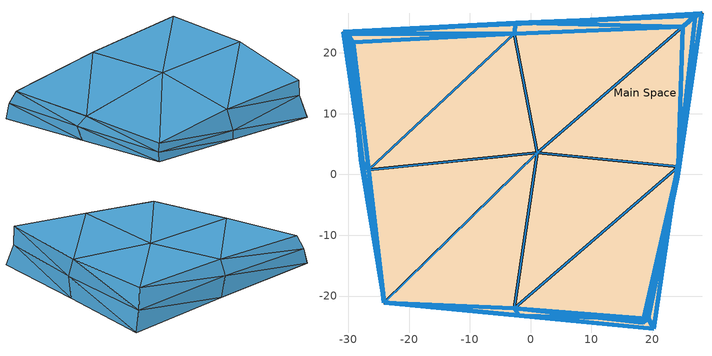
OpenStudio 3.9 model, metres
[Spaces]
Main Space
 floor ground (M16_300mm_heavyweight_concrete): -30.88,23.45 -5.18,-0.98 -27.54,1.27 z0; -5.18,-0.98 20.28,-25.36 -1.9,-23.18 z0; -27.54,1.27 -1.9,-23.18 -24.12,-21.03 z0; -5.18,-0.98 -1.9,-23.18 -27.54,1.27 z0; 28.18,26.48 24.05,0.38 -1.57,24.77 z0; 24.05,0.38 20.28,-25.36 -5.18,-0.98 z0; -1.57,24.77 -5.18,-0.98 -30.88,23.45 z0; 24.05,0.38 -5.18,-0.98 -1.57,24.77 z0
 wall outside (generic_window_frame): -24.13,-21.13,4.66 -26.66,0.73,6.01 -24.13,-21.01,2.37; -26.66,0.73,6.01 -29.22,21.76,6.87 -27.96,2.52,3.26; -24.13,-21.01,2.37 -27.96,2.52,3.26 -24.12,-21.03,0; -26.66,0.73,6.01 -27.96,2.52,3.26 -24.13,-21.01,2.37; 20.28,-25.36,0 -1.85,-23.27,2.33 -1.9,-23.18,0; -1.85,-23.27,2.33 -24.13,-21.13,4.66 -24.13,-21.01,2.37; -1.9,-23.18,0 -24.13,-21.01,2.37 -24.12,-21.03,0; -1.85,-23.27,2.33 -24.13,-21.01,2.37 -1.9,-23.18,0; -24.12,-21.03,0 -27.96,2.52,3.26 -27.54,1.27,0; -27.96,2.52,3.26 -29.22,21.76,6.87 -30.08,23.11,3.74; -27.54,1.27,0 -30.08,23.11,3.74 -30.88,23.45,0; -27.96,2.52,3.26 -30.08,23.11,3.74 -27.54,1.27,0; -24.13,-21.13,4.66 1.08,3.55,8.31 -26.66,0.73,6.01; 1.08,3.55,8.31 25.03,24.33,9.85 -2.68,23.15,8.88; -26.66,0.73,6.01 -2.68,23.15,8.88 -29.22,21.76,6.87; 1.08,3.55,8.31 -2.68,23.15,8.88 -26.66,0.73,6.01; 18.45,-24.39,9.52 -2.74,-22.01,7.51 19.3,-23.7,5.28; -2.74,-22.01,7.51 -24.13,-21.13,4.66 -1.85,-23.27,2.33; 19.3,-23.7,5.28 -1.85,-23.27,2.33 20.28,-25.36,0; -2.74,-22.01,7.51 -1.85,-23.27,2.33 19.3,-23.7,5.28; 18.45,-24.39,9.52 24.3,1.3,10.25 -2.74,-22.01,7.51; 24.3,1.3,10.25 25.03,24.33,9.85 1.08,3.55,8.31; -2.74,-22.01,7.51 1.08,3.55,8.31 -24.13,-21.13,4.66; 24.3,1.3,10.25 1.08,3.55,8.31 -2.74,-22.01,7.51; -29.22,21.76,6.87 -2.68,23.15,8.88 -30.08,23.11,3.74; -2.68,23.15,8.88 25.03,24.33,9.85 -2.47,24.95,5.27; -30.08,23.11,3.74 -2.47,24.95,5.27 -30.88,23.45,0; -2.68,23.15,8.88 -2.47,24.95,5.27 -30.08,23.11,3.74; -30.88,23.45,0 -2.47,24.95,5.27 -1.57,24.77,0; -2.47,24.95,5.27 25.03,24.33,9.85 27.03,26.06,5.2; -1.57,24.77,0 27.03,26.06,5.2 28.18,26.48,0; -2.47,24.95,5.27 27.03,26.06,5.2 -1.57,24.77,0; 28.18,26.48,0 24.17,-0.29,5.35 24.05,0.38,0; 24.17,-0.29,5.35 18.45,-24.39,9.52 19.3,-23.7,5.28; 24.05,0.38,0 19.3,-23.7,5.28 20.28,-25.36,0; 24.17,-0.29,5.35 19.3,-23.7,5.28 24.05,0.38,0; 25.03,24.33,9.85 24.3,1.3,10.25 27.03,26.06,5.2; 24.3,1.3,10.25 18.45,-24.39,9.52 24.17,-0.29,5.35; 27.03,26.06,5.2 24.17,-0.29,5.35 28.18,26.48,0; 24.3,1.3,10.25 24.17,-0.29,5.35 27.03,26.06,5.2
 window (low_iron_3mm): -24.14,-21.12,4.66 -26.66,0.72,6.01 -24.13,-21,2.37; -26.66,0.74,6.01 -29.21,21.75,6.87 -27.96,2.53,3.26; -24.13,-21,2.37 -27.96,2.51,3.26 -24.12,-21.02,0; -26.66,0.72,6.01 -27.96,2.51,3.26 -24.13,-21,2.37; 20.27,-25.36,0 -1.84,-23.27,2.33 -1.89,-23.18,0; -1.86,-23.27,2.33 -24.12,-21.13,4.66 -24.12,-21.02,2.37; -1.91,-23.18,0 -24.12,-21.02,2.37 -24.11,-21.03,0; -1.86,-23.27,2.33 -24.12,-21.02,2.37 -1.91,-23.18,0; 19.29,-23.7,5.28 -1.84,-23.27,2.33 20.27,-25.36,0; -29.21,21.76,6.87 -2.69,23.15,8.88 -30.07,23.11,3.74; -2.68,23.16,8.88 25.02,24.33,9.85 -2.46,24.95,5.27; -30.07,23.11,3.74 -2.48,24.95,5.27 -30.87,23.45,0; -2.69,23.15,8.88 -2.48,24.95,5.27 -30.07,23.11,3.74; -30.87,23.45,0 -2.48,24.95,5.26 -1.58,24.77,0; -2.46,24.96,5.27 25.02,24.33,9.84 27.02,26.06,5.2; -1.56,24.77,0 27.02,26.06,5.2 28.17,26.48,0; -2.46,24.96,5.27 27.02,26.06,5.2 -1.56,24.77,0; 28.18,26.47,0 24.17,-0.28,5.34 24.05,0.39,0; 24.17,-0.3,5.35 18.45,-24.38,9.52 19.3,-23.69,5.28; 24.05,0.37,0 19.3,-23.69,5.28 20.28,-25.35,0; 24.17,-0.3,5.35 19.3,-23.69,5.28 24.05,0.37,0; 25.03,24.32,9.85 24.3,1.31,10.25 27.03,26.05,5.21; 24.3,1.29,10.25 18.45,-24.38,9.52 24.17,-0.29,5.35; 27.03,26.05,5.2 24.17,-0.28,5.35 28.17,26.47,0; 24.31,1.31,10.24 24.17,-0.28,5.35 27.03,26.05,5.2
 window (clear_6mm): -24.12,-21.02,0 -27.96,2.51,3.25 -27.54,1.26,0; -27.96,2.53,3.26 -29.21,21.75,6.87 -30.08,23.1,3.74; -27.54,1.28,0 -30.08,23.1,3.74 -30.87,23.44,0; -27.96,2.53,3.26 -30.08,23.1,3.74 -27.54,1.27,0; 18.44,-24.39,9.52 -2.73,-22.01,7.51 19.29,-23.7,5.28; -2.75,-22.01,7.5 -24.12,-21.13,4.66 -1.86,-23.27,2.33; -2.73,-22.01,7.5 -1.84,-23.27,2.33 19.29,-23.7,5.28
 skylight (low_iron_3mm): -24.13,-21.12,4.66 1.07,3.55,8.31 -26.65,0.73,6.01; 1.09,3.56,8.31 25.02,24.32,9.85 -2.68,23.15,8.88; -26.66,0.74,6.01 -2.69,23.15,8.88 -29.21,21.76,6.87; 1.07,3.56,8.31 -2.69,23.15,8.88 -26.65,0.74,6.01; 18.44,-24.38,9.52 24.3,1.3,10.25 -2.73,-22.01,7.51; 24.3,1.31,10.25 25.02,24.32,9.85 1.09,3.56,8.31; -2.74,-22,7.51 1.08,3.54,8.31 -24.13,-21.12,4.66; 24.29,1.3,10.25 1.09,3.54,8.31 -2.73,-22,7.51
[Site:GroundTemperature:BuildingSurface]

[Construction]
clear_6mm: clear_6mm
M16_300mm_heavyweight_concrete: M16_300mm_heavyweight_concrete
low_iron_3mm: low_iron_3mm
generic_window_frame: generic_window_frame
[WindowMaterial:Glazing] Optical Data Type=SpectralAverage; Infrared Transmittance at Normal Incidence=0; Front Side Infrared Hemispherical Emissivity=0.84; Back Side Infrared Hemispherical Emissivity=0.84; Conductivity {W/m-K}=0.9
Name | Thickness {m} | Solar Transmittance at Normal Incidence | Front Side Solar Reflectance at Normal Incidence | Back Side Solar Reflectance at Normal Incidence | Visible Transmittance at Normal Incidence | Front Side Visible Reflectance at Normal Incidence | Back Side Visible Reflectance at Normal Incidence
clear_6mm | 0.006 | 0.775 | 0.071 | 0.071 | 0.881 | 0.08 | 0.08
low_iron_3mm | 0.003 | 0.899 | 0.079 | 0.079 | 0.913 | 0.082 | 0.082
[Material] Thermal Absorptance=0.9; Solar Absorptance=0.7; Visible Absorptance=0.7
Name | Roughness | Thickness {m} | Conductivity {W/m-K} | Density {kg/m3} | Specific Heat {J/kg-K}
M16_300mm_heavyweight_concrete | MediumRough | 0.3048 | 1.95 | 2240 | 900
generic_window_frame | MediumSmooth | 0.1 | 0.17 | 700 | 1000
[Space]
Main Space: Thermal Zone=Main Zone
[ThermalZone]
Main Zone: Primary Daylighting Control=Daylighting Control; Illuminance Map=Floor Illuminance Map; Thermostat=Thermostat Setpoint Dual Setpoint 1; Use Ideal Air Loads=No
[Sizing:Zone]
Main Zone: Zone Cooling Design Supply Air Temperature Input Method=SupplyAirTemperature; Zone Cooling Design Supply Air Temperature {C}=14; Zone Cooling Design Supply Air Temperature Difference {deltaC}=11.11; Zone Heating Design Supply Air Temperature Input Method=SupplyAirTemperature; Zone Heating Design Supply Air Temperature {C}=40; Zone Heating Design Supply Air Temperature Difference {deltaC}=11.11; Zone Cooling Design Supply Air Humidity Ratio {kg-H2O/kg-air}=0.0085; Zone Heating Design Supply Air Humidity Ratio {kg-H2O/kg-air}=0.008; Cooling Design Air Flow Method=DesignDay; Heating Design Air Flow Method=DesignDay; Account for Dedicated Outdoor Air System=No; Dedicated Outdoor Air System Control Strategy=NeutralSupplyAir; Dedicated Outdoor Air Low Setpoint Temperature for Design {C}=autosize; Dedicated Outdoor Air High Setpoint Temperature for Design {C}=autosize; Zone Load Sizing Method=Sensible Load Only No Latent Load; Zone Latent Cooling Design Supply Air Humidity Ratio Input Method=HumidityRatioDifference; Zone Cooling Design Supply Air Humidity Ratio Difference {kgWater/kgDryAir}=0.005; Zone Latent Heating Design Supply Air Humidity Ratio Input Method=HumidityRatioDifference; Zone Humidification Design Supply Air Humidity Ratio Difference {kgWater/kgDryAir}=0.005; Sizing Option=Coincident
[Zone equipment]
Main Zone: Zone HVAC Ideal Loads Air System 1
[ThermostatSetpoint:DualSetpoint]
Thermostat Setpoint Dual Setpoint 1: Heating Setpoint Temperature Schedule=Schedule Ruleset 1; Cooling Setpoint Temperature Schedule=Schedule Ruleset 2
[Daylighting:Control]
Daylighting Control: Space=Main Space; Position X-Coordinate {m}=-1.67967; Position Y-Coordinate {m}=0.891616; Position Z-Coordinate {m}=0.3
[Schedule:Ruleset]
Name | Default Day Schedule
Schedule Ruleset 1 | Schedule Day 1
Schedule Ruleset 2 | Schedule Day 2
[Schedule:Day]
Schedule Day 1; Schedule Day 2: 24, 0, 26.0001
